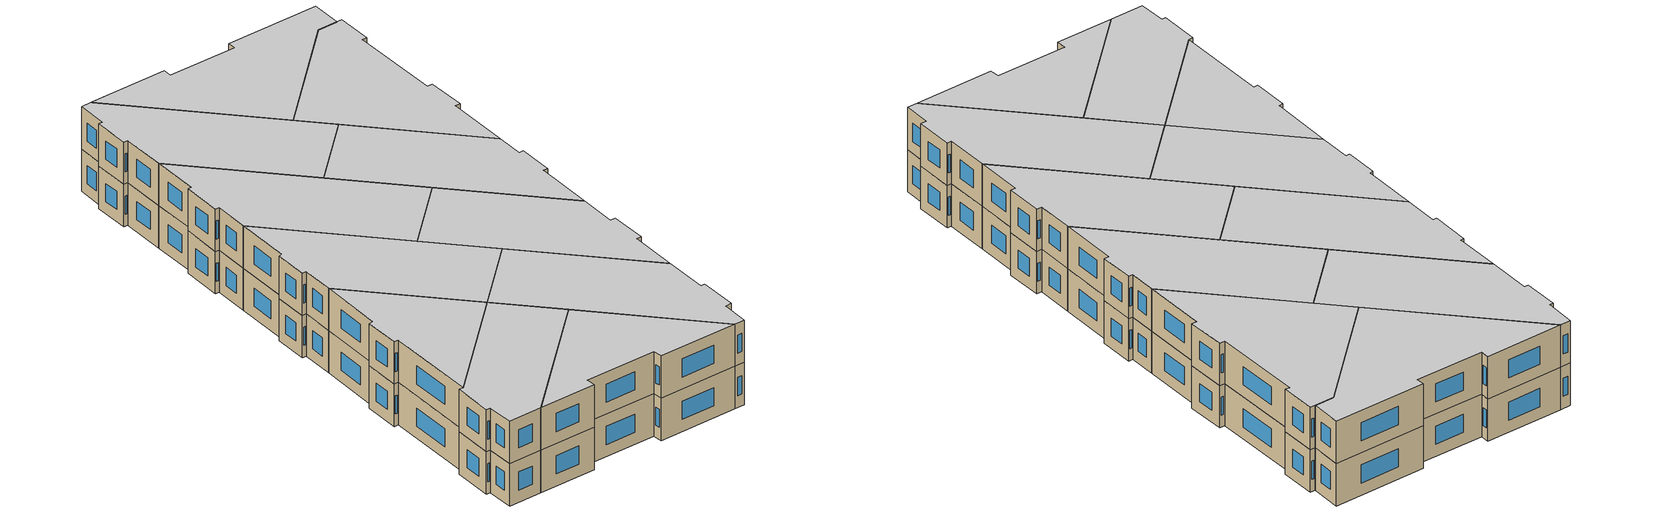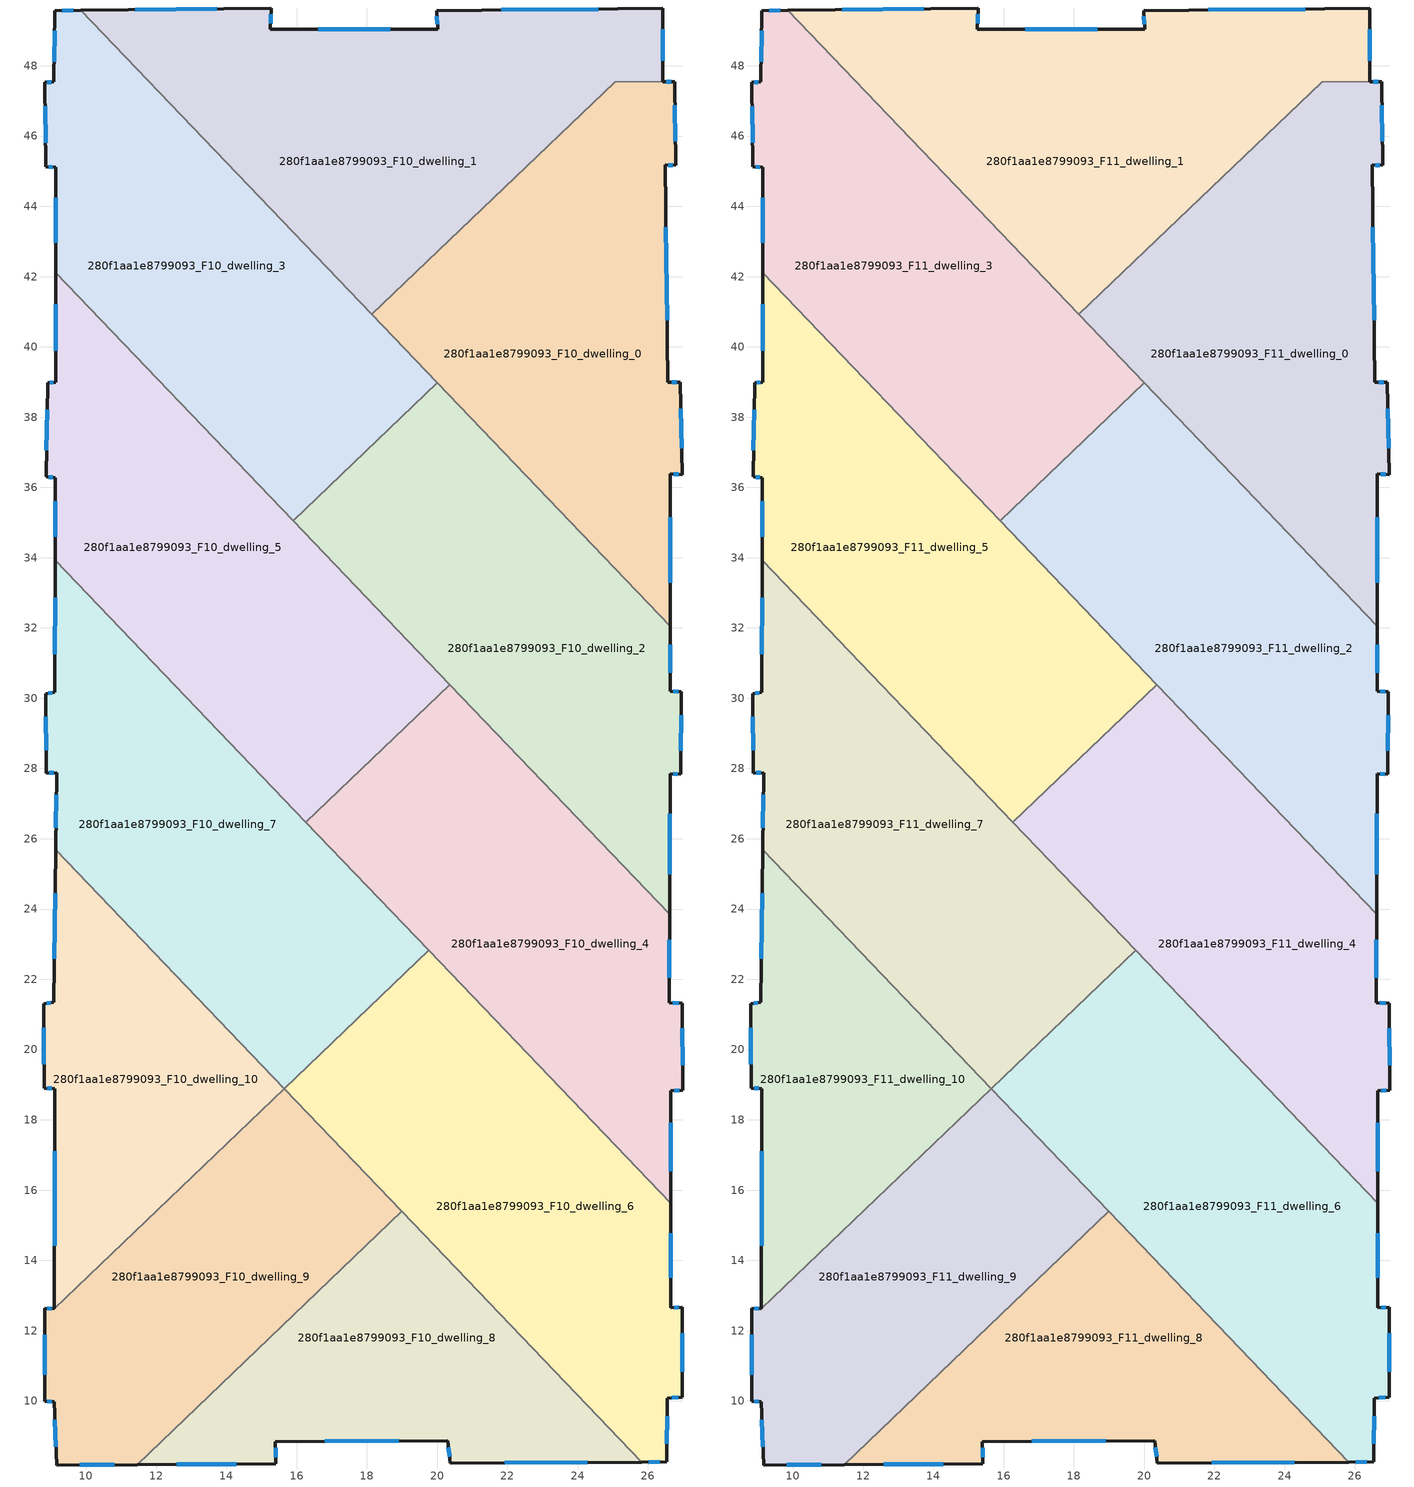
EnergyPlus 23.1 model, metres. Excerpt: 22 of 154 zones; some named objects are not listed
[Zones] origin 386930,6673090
280f1aa1e8799093_F10_dwelling_0
 floor to 280f1aa1e8799093_F9_dwelling_0 (EU_floor_Construction): 26.76,47.55 26.79,45.16 26.49,45.18 26.57,38.99 26.93,39 26.97,36.36 26.63,36.39 26.64,32.05 18.14,40.92 25.05,47.54 z30
 wall outside (EU_wall_Construction): 26.64,32.05 26.63,36.39 26.97,36.36 26.93,39 26.57,38.99 26.49,45.18 26.79,45.16 26.76,47.55 26.42,47.55 z30:33
 wall to 280f1aa1e8799093_F10_dwelling_1 (EU_wall_Construction): 26.42,47.55 25.05,47.54 18.14,40.92 z30:33
 wall to 280f1aa1e8799093_F10_dwelling_2 (EU_wall_Construction): 20.01,38.97 26.64,32.05 z30:33
 wall to 280f1aa1e8799093_F10_dwelling_3 (EU_wall_Construction): 18.14,40.92 20.01,38.97 z30:33
 window (EU_Window_Construction): 26.82,38.99 26.67,38.99 / 26.96,37.11 26.94,38.24 / 26.73,36.38 26.88,36.37 / 26.64,33.29 26.63,35.15 / 26.66,47.55 26.52,47.55 / 26.78,45.85 26.77,46.87 / 26.58,45.17 26.71,45.17 / 26.55,40.76 26.51,43.41 z30.86:32.14
280f1aa1e8799093_F10_dwelling_1
 floor to 280f1aa1e8799093_F9_dwelling_1 (EU_floor_Construction): 26.43,49.63 26.42,47.55 25.05,47.54 18.14,40.92 9.85,49.58 15.28,49.64 15.26,49.04 20.02,49.04 19.99,49.57 z30
 wall outside (EU_wall_Construction): 26.42,47.55 26.43,49.63 19.99,49.57 20.02,49.04 15.26,49.04 15.28,49.64 9.85,49.58 z30:33
 wall to 280f1aa1e8799093_F10_dwelling_3 (EU_wall_Construction): 9.85,49.58 18.14,40.92 z30:33
 window (EU_Window_Construction): 13.73,49.63 11.4,49.6 / 15.26,49.21 15.27,49.47 / 18.66,49.04 16.62,49.04 / 20,49.42 20.01,49.19 / 24.59,49.62 21.83,49.59 / 26.42,48.15 26.43,49.04 z30.86:32.14
280f1aa1e8799093_F10_dwelling_10
 floor to 280f1aa1e8799093_F9_dwelling_10 (EU_floor_Construction): 9.14,25.69 15.65,18.89 9.11,12.63 9.12,18.89 8.81,18.9 8.81,21.3 9.09,21.34 z30
 wall outside (EU_wall_Construction): 9.14,25.69 9.09,21.34 8.81,21.3 8.81,18.9 9.12,18.89 9.11,12.63 z30:33
 wall to 280f1aa1e8799093_F10_dwelling_7 (EU_wall_Construction): 15.65,18.89 9.14,25.69 z30:33
 wall to 280f1aa1e8799093_F10_dwelling_9 (EU_wall_Construction): 9.11,12.63 15.65,18.89 z30:33
 window (EU_Window_Construction): 9.01,21.33 8.89,21.31 / 9.13,24.45 9.1,22.59 / 9.11,17.1 9.11,14.42 / 8.9,18.9 9.03,18.89 / 8.81,20.62 8.81,19.59 z30.86:32.14
280f1aa1e8799093_F10_dwelling_2
 floor to 280f1aa1e8799093_F9_dwelling_2 (EU_floor_Construction): 26.64,32.05 26.64,30.2 26.95,30.19 26.94,27.84 26.63,27.85 26.62,23.85 15.9,35.04 20.01,38.97 z30
 wall outside (EU_wall_Construction): 26.62,23.85 26.63,27.85 26.94,27.84 26.95,30.19 26.64,30.2 26.64,32.05 z30:33
 wall to 280f1aa1e8799093_F10_dwelling_3 (EU_wall_Construction): 20.01,38.97 15.9,35.04 z30:33
 wall to 280f1aa1e8799093_F10_dwelling_4 (EU_wall_Construction): 20.36,30.39 26.62,23.85 z30:33
 wall to 280f1aa1e8799093_F10_dwelling_5 (EU_wall_Construction): 15.9,35.04 20.36,30.39 z30:33
 window (EU_Window_Construction): 26.62,24.99 26.63,26.71 / 26.64,30.72 26.64,31.52 / 26.86,30.19 26.73,30.19 / 26.94,28.51 26.94,29.52 / 26.72,27.85 26.85,27.84 z30.86:32.14
280f1aa1e8799093_F10_dwelling_3
 floor to 280f1aa1e8799093_F9_dwelling_3 (EU_floor_Construction): 9.85,49.58 20.01,38.97 15.9,35.04 9.14,42.11 9.15,45.11 8.87,45.13 8.84,47.53 9.09,47.54 9.12,49.57 z30
 wall outside (EU_wall_Construction): 9.85,49.58 9.12,49.57 9.09,47.54 8.84,47.53 8.87,45.13 9.15,45.11 9.14,42.11 z30:33
 wall to 280f1aa1e8799093_F10_dwelling_5 (EU_wall_Construction): 9.14,42.11 15.9,35.04 z30:33
 window (EU_Window_Construction): 8.84,46.85 8.86,45.82 / 9.02,47.54 8.91,47.53 / 9.12,48.99 9.1,48.12 / 9.65,49.58 9.33,49.57 / 9.14,44.25 9.14,42.96 / 8.95,45.12 9.07,45.12 z30.86:32.14
280f1aa1e8799093_F10_dwelling_4
 floor to 280f1aa1e8799093_F9_dwelling_4 (EU_floor_Construction): 26.62,23.85 26.61,21.33 26.98,21.32 26.99,18.84 26.65,18.83 26.65,15.62 16.27,26.47 20.36,30.38 z30
 wall outside (EU_wall_Construction): 26.65,15.62 26.65,18.83 26.99,18.84 26.98,21.32 26.61,21.33 26.62,23.85 z30:33
 wall to 280f1aa1e8799093_F10_dwelling_5 (EU_wall_Construction): 20.36,30.38 16.27,26.47 z30:33
 wall to 280f1aa1e8799093_F10_dwelling_6 (EU_wall_Construction): 19.76,22.82 26.65,15.62 z30:33
 wall to 280f1aa1e8799093_F10_dwelling_7 (EU_wall_Construction): 16.27,26.47 19.76,22.82 z30:33
 window (EU_Window_Construction): 26.65,16.54 26.65,17.92 / 26.61,22.05 26.61,23.13 / 26.87,21.32 26.71,21.33 / 26.99,19.55 26.98,20.61 / 26.74,18.83 26.89,18.84 z30.86:32.14
280f1aa1e8799093_F10_dwelling_5
 floor to 280f1aa1e8799093_F9_dwelling_5 (EU_floor_Construction): 9.14,42.11 20.36,30.38 16.27,26.47 9.13,33.92 9.14,36.28 8.87,36.3 8.91,38.98 9.14,39 z30
 wall outside (EU_wall_Construction): 9.14,42.11 9.14,39 8.91,38.98 8.87,36.3 9.14,36.28 9.13,33.92 z30:33
 wall to 280f1aa1e8799093_F10_dwelling_7 (EU_wall_Construction): 9.13,33.92 16.27,26.47 z30:33
 window (EU_Window_Construction): 8.9,38.21 8.88,37.06 / 9.08,38.99 8.98,38.98 / 9.14,41.22 9.14,39.89 / 9.14,35.6 9.13,34.6 / 8.95,36.29 9.06,36.28 z30.86:32.14
280f1aa1e8799093_F10_dwelling_6
 floor to 280f1aa1e8799093_F9_dwelling_6 (EU_floor_Construction): 26.65,15.62 26.65,12.66 26.97,12.66 26.98,10.11 26.55,10.08 26.54,8.26 25.83,8.26 15.65,18.89 19.76,22.82 z30
 wall outside (EU_wall_Construction): 25.83,8.26 26.54,8.26 26.55,10.08 26.98,10.11 26.97,12.66 26.65,12.66 26.65,15.62 z30:33
 wall to 280f1aa1e8799093_F10_dwelling_7 (EU_wall_Construction): 19.76,22.82 15.65,18.89 z30:33
 wall to 280f1aa1e8799093_F10_dwelling_8 (EU_wall_Construction): 19,15.39 25.83,8.26 z30:33
 wall to 280f1aa1e8799093_F10_dwelling_9 (EU_wall_Construction): 15.65,18.89 19,15.39 z30:33
 window (EU_Window_Construction): 26.54,8.78 26.55,9.56 / 26.03,8.26 26.33,8.26 / 26.65,13.5 26.65,14.77 / 26.88,12.66 26.74,12.66 / 26.98,10.84 26.97,11.93 / 26.68,10.09 26.86,10.1 z30.86:32.14
280f1aa1e8799093_F10_dwelling_7
 floor to 280f1aa1e8799093_F9_dwelling_7 (EU_floor_Construction): 9.13,33.92 19.76,22.82 15.65,18.89 9.14,25.69 9.17,27.88 8.88,27.87 8.87,30.12 9.12,30.18 z30
 wall outside (EU_wall_Construction): 9.13,33.92 9.12,30.18 8.87,30.12 8.88,27.87 9.17,27.88 9.14,25.69 z30:33
 window (EU_Window_Construction): 8.87,29.48 8.87,28.51 / 9.05,30.16 8.94,30.14 / 9.13,32.85 9.12,31.25 / 9.16,27.25 9.15,26.31 / 8.96,27.87 9.08,27.87 z30.86:32.14
280f1aa1e8799093_F10_dwelling_8
 floor to 280f1aa1e8799093_F9_dwelling_8 (EU_floor_Construction): 19,15.39 25.83,8.26 20.37,8.23 20.3,8.87 15.4,8.84 15.41,8.21 11.47,8.19 z30
 wall outside (EU_wall_Construction): 11.47,8.19 15.41,8.21 15.4,8.84 20.3,8.87 20.37,8.23 25.83,8.26 z30:33
 wall to 280f1aa1e8799093_F10_dwelling_9 (EU_wall_Construction): 19,15.39 11.47,8.19 z30:33
 window (EU_Window_Construction): 12.6,8.19 14.28,8.2 / 21.93,8.24 24.27,8.25 / 20.32,8.68 20.35,8.41 / 16.8,8.85 18.9,8.86 / 15.4,8.39 15.4,8.66 z30.86:32.14
280f1aa1e8799093_F10_dwelling_9
 floor to 280f1aa1e8799093_F9_dwelling_9 (EU_floor_Construction): 15.65,18.89 19,15.39 11.47,8.19 9.17,8.18 9.11,9.97 8.83,9.99 8.83,12.63 9.11,12.63 z30
 wall outside (EU_wall_Construction): 9.11,12.63 8.83,12.63 8.83,9.99 9.11,9.97 9.17,8.18 11.47,8.19 z30:33
 window (EU_Window_Construction): 9.03,12.63 8.91,12.63 / 9.83,8.18 10.81,8.18 / 9.12,9.46 9.15,8.69 / 8.91,9.99 9.03,9.98 / 8.83,11.88 8.83,10.75 z30.86:32.14
280f1aa1e8799093_F11_dwelling_0
 floor to 280f1aa1e8799093_F10_dwelling_0 (EU_floor_Construction): 26.76,47.55 26.79,45.16 26.49,45.18 26.57,38.99 26.93,39 26.97,36.36 26.63,36.39 26.64,32.05 18.14,40.92 25.05,47.54 z33
 wall outside (EU_wall_Construction): 26.64,32.05 26.63,36.39 26.97,36.36 26.93,39 26.57,38.99 26.49,45.18 26.79,45.16 26.76,47.55 26.42,47.55 z33:36
 wall to 280f1aa1e8799093_F11_dwelling_1 (EU_wall_Construction): 26.42,47.55 25.05,47.54 18.14,40.92 z33:36
 wall to 280f1aa1e8799093_F11_dwelling_2 (EU_wall_Construction): 20.01,38.97 26.64,32.05 z33:36
 wall to 280f1aa1e8799093_F11_dwelling_3 (EU_wall_Construction): 18.14,40.92 20.01,38.97 z33:36
 window (EU_Window_Construction): 26.82,38.99 26.67,38.99 / 26.96,37.11 26.94,38.24 / 26.73,36.38 26.88,36.37 / 26.64,33.29 26.63,35.15 / 26.66,47.55 26.52,47.55 / 26.78,45.85 26.77,46.87 / 26.58,45.17 26.71,45.17 / 26.55,40.76 26.51,43.41 z33.86:35.14
 ceiling to 280f1aa1e8799093_F12_dwelling_0 (EU_floor_Construction): 26.64,32.05 26.63,36.39 26.97,36.36 26.93,39 26.57,38.99 26.49,45.18 26.79,45.16 26.76,47.55 25.05,47.54 18.14,40.92 z36
280f1aa1e8799093_F11_dwelling_1
 floor to 280f1aa1e8799093_F10_dwelling_1 (EU_floor_Construction): 26.43,49.63 26.42,47.55 25.05,47.54 18.14,40.92 9.85,49.58 15.28,49.64 15.26,49.04 20.02,49.04 19.99,49.57 z33
 wall outside (EU_wall_Construction): 26.42,47.55 26.43,49.63 19.99,49.57 20.02,49.04 15.26,49.04 15.28,49.64 9.85,49.58 z33:36
 wall to 280f1aa1e8799093_F11_dwelling_3 (EU_wall_Construction): 9.85,49.58 18.14,40.92 z33:36
 window (EU_Window_Construction): 13.73,49.63 11.4,49.6 / 15.26,49.21 15.27,49.47 / 18.66,49.04 16.62,49.04 / 20,49.42 20.01,49.19 / 24.59,49.62 21.83,49.59 / 26.42,48.15 26.43,49.04 z33.86:35.14
 ceiling to 280f1aa1e8799093_F12_dwelling_1 (EU_floor_Construction): 26.42,47.55 26.43,49.63 19.99,49.57 20.02,49.04 15.26,49.04 15.28,49.64 9.85,49.58 18.14,40.92 25.05,47.54 z36
280f1aa1e8799093_F11_dwelling_10
 floor to 280f1aa1e8799093_F10_dwelling_10 (EU_floor_Construction): 9.14,25.69 15.65,18.89 9.11,12.63 9.12,18.89 8.81,18.9 8.81,21.3 9.09,21.34 z33
 wall outside (EU_wall_Construction): 9.14,25.69 9.09,21.34 8.81,21.3 8.81,18.9 9.12,18.89 9.11,12.63 z33:36
 wall to 280f1aa1e8799093_F11_dwelling_7 (EU_wall_Construction): 15.65,18.89 9.14,25.69 z33:36
 wall to 280f1aa1e8799093_F11_dwelling_9 (EU_wall_Construction): 9.11,12.63 15.65,18.89 z33:36
 window (EU_Window_Construction): 9.01,21.33 8.89,21.31 / 9.13,24.45 9.1,22.59 / 9.11,17.1 9.11,14.42 / 8.9,18.9 9.03,18.89 / 8.81,20.62 8.81,19.59 z33.86:35.14
 ceiling to 280f1aa1e8799093_F12_dwelling_10 (EU_floor_Construction): 15.65,18.89 9.14,25.69 9.09,21.34 8.81,21.3 8.81,18.9 9.12,18.89 9.11,12.63 z36
280f1aa1e8799093_F11_dwelling_2
 floor to 280f1aa1e8799093_F10_dwelling_2 (EU_floor_Construction): 26.64,32.05 26.64,30.2 26.95,30.19 26.94,27.84 26.63,27.85 26.62,23.85 15.9,35.04 20.01,38.97 z33
 wall outside (EU_wall_Construction): 26.62,23.85 26.63,27.85 26.94,27.84 26.95,30.19 26.64,30.2 26.64,32.05 z33:36
 wall to 280f1aa1e8799093_F11_dwelling_3 (EU_wall_Construction): 20.01,38.97 15.9,35.04 z33:36
 wall to 280f1aa1e8799093_F11_dwelling_4 (EU_wall_Construction): 20.36,30.39 26.62,23.85 z33:36
 wall to 280f1aa1e8799093_F11_dwelling_5 (EU_wall_Construction): 15.9,35.04 20.36,30.39 z33:36
 window (EU_Window_Construction): 26.62,24.99 26.63,26.71 / 26.64,30.72 26.64,31.52 / 26.86,30.19 26.73,30.19 / 26.94,28.51 26.94,29.52 / 26.72,27.85 26.85,27.84 z33.86:35.14
 ceiling to 280f1aa1e8799093_F12_dwelling_2 (EU_floor_Construction): 26.62,23.85 26.63,27.85 26.94,27.84 26.95,30.19 26.64,30.2 26.64,32.05 20.01,38.97 15.9,35.04 z36
280f1aa1e8799093_F11_dwelling_3
 floor to 280f1aa1e8799093_F10_dwelling_3 (EU_floor_Construction): 9.85,49.58 20.01,38.97 15.9,35.04 9.14,42.11 9.15,45.11 8.87,45.13 8.84,47.53 9.09,47.54 9.12,49.57 z33
 wall outside (EU_wall_Construction): 9.85,49.58 9.12,49.57 9.09,47.54 8.84,47.53 8.87,45.13 9.15,45.11 9.14,42.11 z33:36
 wall to 280f1aa1e8799093_F11_dwelling_5 (EU_wall_Construction): 9.14,42.11 15.9,35.04 z33:36
 window (EU_Window_Construction): 8.84,46.85 8.86,45.82 / 9.02,47.54 8.91,47.53 / 9.12,48.99 9.1,48.12 / 9.65,49.58 9.33,49.57 / 9.14,44.25 9.14,42.96 / 8.95,45.12 9.07,45.12 z33.86:35.14
 ceiling to 280f1aa1e8799093_F12_dwelling_3 (EU_floor_Construction): 20.01,38.97 9.85,49.58 9.12,49.57 9.09,47.54 8.84,47.53 8.87,45.13 9.15,45.11 9.14,42.11 15.9,35.04 z36
280f1aa1e8799093_F11_dwelling_4
 floor to 280f1aa1e8799093_F10_dwelling_4 (EU_floor_Construction): 26.62,23.85 26.61,21.33 26.98,21.32 26.99,18.84 26.65,18.83 26.65,15.62 16.27,26.47 20.36,30.38 z33
 wall outside (EU_wall_Construction): 26.65,15.62 26.65,18.83 26.99,18.84 26.98,21.32 26.61,21.33 26.62,23.85 z33:36
 wall to 280f1aa1e8799093_F11_dwelling_5 (EU_wall_Construction): 20.36,30.38 16.27,26.47 z33:36
 wall to 280f1aa1e8799093_F11_dwelling_6 (EU_wall_Construction): 19.76,22.82 26.65,15.62 z33:36
 wall to 280f1aa1e8799093_F11_dwelling_7 (EU_wall_Construction): 16.27,26.47 19.76,22.82 z33:36
 window (EU_Window_Construction): 26.65,16.54 26.65,17.92 / 26.61,22.05 26.61,23.13 / 26.87,21.32 26.71,21.33 / 26.99,19.55 26.98,20.61 / 26.74,18.83 26.89,18.84 z33.86:35.14
 ceiling to 280f1aa1e8799093_F12_dwelling_4 (EU_floor_Construction): 26.65,15.62 26.65,18.83 26.99,18.84 26.98,21.32 26.61,21.33 26.62,23.85 20.36,30.38 16.27,26.47 z36
280f1aa1e8799093_F11_dwelling_5
 floor to 280f1aa1e8799093_F10_dwelling_5 (EU_floor_Construction): 9.14,42.11 20.36,30.38 16.27,26.47 9.13,33.92 9.14,36.28 8.87,36.3 8.91,38.98 9.14,39 z33
 wall outside (EU_wall_Construction): 9.14,42.11 9.14,39 8.91,38.98 8.87,36.3 9.14,36.28 9.13,33.92 z33:36
 wall to 280f1aa1e8799093_F11_dwelling_7 (EU_wall_Construction): 9.13,33.92 16.27,26.47 z33:36
 window (EU_Window_Construction): 8.9,38.21 8.88,37.06 / 9.08,38.99 8.98,38.98 / 9.14,41.22 9.14,39.89 / 9.14,35.6 9.13,34.6 / 8.95,36.29 9.06,36.28 z33.86:35.14
 ceiling to 280f1aa1e8799093_F12_dwelling_5 (EU_floor_Construction): 20.36,30.38 9.14,42.11 9.14,39 8.91,38.98 8.87,36.3 9.14,36.28 9.13,33.92 16.27,26.47 z36
280f1aa1e8799093_F11_dwelling_6
 floor to 280f1aa1e8799093_F10_dwelling_6 (EU_floor_Construction): 26.65,15.62 26.65,12.66 26.97,12.66 26.98,10.11 26.55,10.08 26.54,8.26 25.83,8.26 15.65,18.89 19.76,22.82 z33
 wall outside (EU_wall_Construction): 25.83,8.26 26.54,8.26 26.55,10.08 26.98,10.11 26.97,12.66 26.65,12.66 26.65,15.62 z33:36
 wall to 280f1aa1e8799093_F11_dwelling_7 (EU_wall_Construction): 19.76,22.82 15.65,18.89 z33:36
 wall to 280f1aa1e8799093_F11_dwelling_8 (EU_wall_Construction): 19,15.39 25.83,8.26 z33:36
 wall to 280f1aa1e8799093_F11_dwelling_9 (EU_wall_Construction): 15.65,18.89 19,15.39 z33:36
 window (EU_Window_Construction): 26.54,8.78 26.55,9.56 / 26.03,8.26 26.33,8.26 / 26.65,13.5 26.65,14.77 / 26.88,12.66 26.74,12.66 / 26.98,10.84 26.97,11.93 / 26.68,10.09 26.86,10.1 z33.86:35.14
 ceiling to 280f1aa1e8799093_F12_dwelling_6 (EU_floor_Construction): 26.54,8.26 26.55,10.08 26.98,10.11 26.97,12.66 26.65,12.66 26.65,15.62 19.76,22.82 15.65,18.89 25.83,8.26 z36
280f1aa1e8799093_F11_dwelling_7
 floor to 280f1aa1e8799093_F10_dwelling_7 (EU_floor_Construction): 9.13,33.92 19.76,22.82 15.65,18.89 9.14,25.69 9.17,27.88 8.88,27.87 8.87,30.12 9.12,30.18 z33
 wall outside (EU_wall_Construction): 9.13,33.92 9.12,30.18 8.87,30.12 8.88,27.87 9.17,27.88 9.14,25.69 z33:36
 window (EU_Window_Construction): 8.87,29.48 8.87,28.51 / 9.05,30.16 8.94,30.14 / 9.13,32.85 9.12,31.25 / 9.16,27.25 9.15,26.31 / 8.96,27.87 9.08,27.87 z33.86:35.14
 ceiling to 280f1aa1e8799093_F12_dwelling_7 (EU_floor_Construction): 19.76,22.82 9.13,33.92 9.12,30.18 8.87,30.12 8.88,27.87 9.17,27.88 9.14,25.69 15.65,18.89 z36
280f1aa1e8799093_F11_dwelling_8
 floor to 280f1aa1e8799093_F10_dwelling_8 (EU_floor_Construction): 19,15.39 25.83,8.26 20.37,8.23 20.3,8.87 15.4,8.84 15.41,8.21 11.47,8.19 z33
 wall outside (EU_wall_Construction): 11.47,8.19 15.41,8.21 15.4,8.84 20.3,8.87 20.37,8.23 25.83,8.26 z33:36
 wall to 280f1aa1e8799093_F11_dwelling_9 (EU_wall_Construction): 19,15.39 11.47,8.19 z33:36
 window (EU_Window_Construction): 12.6,8.19 14.28,8.2 / 21.93,8.24 24.27,8.25 / 20.32,8.68 20.35,8.41 / 16.8,8.85 18.9,8.86 / 15.4,8.39 15.4,8.66 z33.86:35.14
 ceiling to 280f1aa1e8799093_F12_dwelling_8 (EU_floor_Construction): 25.83,8.26 19,15.39 11.47,8.19 15.41,8.21 15.4,8.84 20.3,8.87 20.37,8.23 z36
280f1aa1e8799093_F11_dwelling_9
 floor to 280f1aa1e8799093_F10_dwelling_9 (EU_floor_Construction): 15.65,18.89 19,15.39 11.47,8.19 9.17,8.18 9.11,9.97 8.83,9.99 8.83,12.63 9.11,12.63 z33
 wall outside (EU_wall_Construction): 9.11,12.63 8.83,12.63 8.83,9.99 9.11,9.97 9.17,8.18 11.47,8.19 z33:36
 window (EU_Window_Construction): 9.03,12.63 8.91,12.63 / 9.83,8.18 10.81,8.18 / 9.12,9.46 9.15,8.69 / 8.91,9.99 9.03,9.98 / 8.83,11.88 8.83,10.75 z33.86:35.14
 ceiling to 280f1aa1e8799093_F12_dwelling_9 (EU_floor_Construction): 19,15.39 15.65,18.89 9.11,12.63 8.83,12.63 8.83,9.99 9.11,9.97 9.17,8.18 11.47,8.19 z36
[Building]
EU S2 Campaign: North Axis=0; Terrain=City; Solar Distribution=FullExterior
[Site:Location]
Helsinki-Vantaa.AP: Latitude=60.317; Longitude=24.963; Time Zone=2; Elevation=54.6
[SizingPeriod:WeatherFileDays]
AnnualSizingPeriod: Begin Month=1; Begin Day of Month=1; End Month=12; End Day of Month=31; Day of Week for Start Day=Monday; Use Weather File Daylight Saving Period=No; Use Weather File Rain and Snow Indicators=No
[MATERIAL]
EU_InternalMass_Material: Roughness=MediumRough; Thickness=0.1; Conductivity=1; Density=1800; Specific Heat=900; Thermal Absorptance=0.9; Solar Absorptance=0.7; Visible Absorptance=0.7
[MATERIAL:NOMASS] Roughness=MediumRough; Thermal Absorptance=0.9; Solar Absorptance=0.7; Visible Absorptance=0.7
Name | Thermal Resistance
EU_wall_NoMass | 1.10183
EU_floor_NoMass | 1.70606
[WINDOWMATERIAL:SIMPLEGLAZINGSYSTEM]
EU_Window_SimpleGlazing: UFactor=3.11035; Solar Heat Gain Coefficient=0.8; Visible Transmittance=0.8
[CONSTRUCTION]
EU_wall_Construction: EU_wall_NoMass
EU_floor_Construction: EU_floor_NoMass
EU_Window_Construction: EU_Window_SimpleGlazing
EU_InternalMass_Construction: EU_InternalMass_Material
[ZONE] Type=1; Multiplier=1; Ceiling Height=autocalculate; Floor Area=autocalculate; Part of Total Floor Area=Yes
Name | Volume
280f1aa1e8799093_F10_dwelling_0; 280f1aa1e8799093_F11_dwelling_0 | 214.6875
280f1aa1e8799093_F10_dwelling_1; 280f1aa1e8799093_F11_dwelling_1 | 220.052
280f1aa1e8799093_F10_dwelling_10; 280f1aa1e8799093_F11_dwelling_10 | 130.581
280f1aa1e8799093_F10_dwelling_2; 280f1aa1e8799093_F11_dwelling_2 | 216.042
280f1aa1e8799093_F10_dwelling_3; 280f1aa1e8799093_F11_dwelling_3 | 218.72
280f1aa1e8799093_F10_dwelling_4; 280f1aa1e8799093_F11_dwelling_4 | 207.075
280f1aa1e8799093_F10_dwelling_5; 280f1aa1e8799093_F11_dwelling_5 | 227.642
280f1aa1e8799093_F10_dwelling_6; 280f1aa1e8799093_F11_dwelling_6 | 221.536
280f1aa1e8799093_F10_dwelling_7; 280f1aa1e8799093_F11_dwelling_7 | 213.204
280f1aa1e8799093_F10_dwelling_8; 280f1aa1e8799093_F11_dwelling_8 | 144.91
280f1aa1e8799093_F10_dwelling_9; 280f1aa1e8799093_F11_dwelling_9 | 159.262
[INTERNALMASS] Construction=EU_InternalMass_Construction
Name | Zone or ZoneList | Surface Area
280f1aa1e8799093_F10_dwelling_0_EU_InternalMass | 280f1aa1e8799093_F10_dwelling_0 | 71.5622
280f1aa1e8799093_F10_dwelling_1_EU_InternalMass | 280f1aa1e8799093_F10_dwelling_1 | 73.3507
280f1aa1e8799093_F10_dwelling_2_EU_InternalMass | 280f1aa1e8799093_F10_dwelling_2 | 72.0144
280f1aa1e8799093_F10_dwelling_3_EU_InternalMass | 280f1aa1e8799093_F10_dwelling_3 | 72.9069
280f1aa1e8799093_F10_dwelling_4_EU_InternalMass | 280f1aa1e8799093_F10_dwelling_4 | 69.0252
280f1aa1e8799093_F10_dwelling_5_EU_InternalMass | 280f1aa1e8799093_F10_dwelling_5 | 75.8806
280f1aa1e8799093_F10_dwelling_6_EU_InternalMass | 280f1aa1e8799093_F10_dwelling_6 | 73.8447
280f1aa1e8799093_F10_dwelling_7_EU_InternalMass | 280f1aa1e8799093_F10_dwelling_7 | 71.0675
280f1aa1e8799093_F10_dwelling_8_EU_InternalMass | 280f1aa1e8799093_F10_dwelling_8 | 48.3039
280f1aa1e8799093_F10_dwelling_9_EU_InternalMass | 280f1aa1e8799093_F10_dwelling_9 | 53.0879
280f1aa1e8799093_F10_dwelling_10_EU_InternalMass | 280f1aa1e8799093_F10_dwelling_10 | 43.5272
280f1aa1e8799093_F11_dwelling_0_EU_InternalMass | 280f1aa1e8799093_F11_dwelling_0 | 71.5622
280f1aa1e8799093_F11_dwelling_1_EU_InternalMass | 280f1aa1e8799093_F11_dwelling_1 | 73.3507
280f1aa1e8799093_F11_dwelling_2_EU_InternalMass | 280f1aa1e8799093_F11_dwelling_2 | 72.0144
280f1aa1e8799093_F11_dwelling_3_EU_InternalMass | 280f1aa1e8799093_F11_dwelling_3 | 72.9069
280f1aa1e8799093_F11_dwelling_4_EU_InternalMass | 280f1aa1e8799093_F11_dwelling_4 | 69.0252
280f1aa1e8799093_F11_dwelling_5_EU_InternalMass | 280f1aa1e8799093_F11_dwelling_5 | 75.8806
280f1aa1e8799093_F11_dwelling_6_EU_InternalMass | 280f1aa1e8799093_F11_dwelling_6 | 73.8447
280f1aa1e8799093_F11_dwelling_7_EU_InternalMass | 280f1aa1e8799093_F11_dwelling_7 | 71.0675
280f1aa1e8799093_F11_dwelling_8_EU_InternalMass | 280f1aa1e8799093_F11_dwelling_8 | 48.3039
280f1aa1e8799093_F11_dwelling_9_EU_InternalMass | 280f1aa1e8799093_F11_dwelling_9 | 53.0879
280f1aa1e8799093_F11_dwelling_10_EU_InternalMass | 280f1aa1e8799093_F11_dwelling_10 | 43.5272
[OTHEREQUIPMENT] Fuel Type=Electricity; Design Level Calculation Method=Watts/Area; Power per Zone Floor Area=1; Fraction Latent=0; Fraction Radiant=0; Fraction Lost=0; Carbon Dioxide Generation Rate=0; EndUse Subcategory=EU_Step8_InternalGains
Name | Zone or ZoneList or Space or SpaceList | Schedule
EU_Step8_InternalGain_280f1aa1e8799093_F10_dwelling_0_f000 | 280f1aa1e8799093_F10_dwelling_0 | EU_Step8_GainSchedule_280f1aa1e8799093_F10_dwelling_0_f000
EU_Step8_InternalGain_280f1aa1e8799093_F10_dwelling_1_f000 | 280f1aa1e8799093_F10_dwelling_1 | EU_Step8_GainSchedule_280f1aa1e8799093_F10_dwelling_1_f000
EU_Step8_InternalGain_280f1aa1e8799093_F10_dwelling_2_f000 | 280f1aa1e8799093_F10_dwelling_2 | EU_Step8_GainSchedule_280f1aa1e8799093_F10_dwelling_2_f000
EU_Step8_InternalGain_280f1aa1e8799093_F10_dwelling_3_f000 | 280f1aa1e8799093_F10_dwelling_3 | EU_Step8_GainSchedule_280f1aa1e8799093_F10_dwelling_3_f000
EU_Step8_InternalGain_280f1aa1e8799093_F10_dwelling_4_f000 | 280f1aa1e8799093_F10_dwelling_4 | EU_Step8_GainSchedule_280f1aa1e8799093_F10_dwelling_4_f000
EU_Step8_InternalGain_280f1aa1e8799093_F10_dwelling_5_f000 | 280f1aa1e8799093_F10_dwelling_5 | EU_Step8_GainSchedule_280f1aa1e8799093_F10_dwelling_5_f000
EU_Step8_InternalGain_280f1aa1e8799093_F10_dwelling_6_f000 | 280f1aa1e8799093_F10_dwelling_6 | EU_Step8_GainSchedule_280f1aa1e8799093_F10_dwelling_6_f000
EU_Step8_InternalGain_280f1aa1e8799093_F10_dwelling_7_f000 | 280f1aa1e8799093_F10_dwelling_7 | EU_Step8_GainSchedule_280f1aa1e8799093_F10_dwelling_7_f000
EU_Step8_InternalGain_280f1aa1e8799093_F10_dwelling_8_f000 | 280f1aa1e8799093_F10_dwelling_8 | EU_Step8_GainSchedule_280f1aa1e8799093_F10_dwelling_8_f000
EU_Step8_InternalGain_280f1aa1e8799093_F10_dwelling_9_f000 | 280f1aa1e8799093_F10_dwelling_9 | EU_Step8_GainSchedule_280f1aa1e8799093_F10_dwelling_9_f000
EU_Step8_InternalGain_280f1aa1e8799093_F10_dwelling_10_f000 | 280f1aa1e8799093_F10_dwelling_10 | EU_Step8_GainSchedule_280f1aa1e8799093_F10_dwelling_10_f000
EU_Step8_InternalGain_280f1aa1e8799093_F11_dwelling_0_f000 | 280f1aa1e8799093_F11_dwelling_0 | EU_Step8_GainSchedule_280f1aa1e8799093_F11_dwelling_0_f000
EU_Step8_InternalGain_280f1aa1e8799093_F11_dwelling_1_f000 | 280f1aa1e8799093_F11_dwelling_1 | EU_Step8_GainSchedule_280f1aa1e8799093_F11_dwelling_1_f000
EU_Step8_InternalGain_280f1aa1e8799093_F11_dwelling_2_f000 | 280f1aa1e8799093_F11_dwelling_2 | EU_Step8_GainSchedule_280f1aa1e8799093_F11_dwelling_2_f000
EU_Step8_InternalGain_280f1aa1e8799093_F11_dwelling_3_f000 | 280f1aa1e8799093_F11_dwelling_3 | EU_Step8_GainSchedule_280f1aa1e8799093_F11_dwelling_3_f000
EU_Step8_InternalGain_280f1aa1e8799093_F11_dwelling_4_f000 | 280f1aa1e8799093_F11_dwelling_4 | EU_Step8_GainSchedule_280f1aa1e8799093_F11_dwelling_4_f000
EU_Step8_InternalGain_280f1aa1e8799093_F11_dwelling_5_f000 | 280f1aa1e8799093_F11_dwelling_5 | EU_Step8_GainSchedule_280f1aa1e8799093_F11_dwelling_5_f000
EU_Step8_InternalGain_280f1aa1e8799093_F11_dwelling_6_f000 | 280f1aa1e8799093_F11_dwelling_6 | EU_Step8_GainSchedule_280f1aa1e8799093_F11_dwelling_6_f000
EU_Step8_InternalGain_280f1aa1e8799093_F11_dwelling_7_f000 | 280f1aa1e8799093_F11_dwelling_7 | EU_Step8_GainSchedule_280f1aa1e8799093_F11_dwelling_7_f000
EU_Step8_InternalGain_280f1aa1e8799093_F11_dwelling_8_f000 | 280f1aa1e8799093_F11_dwelling_8 | EU_Step8_GainSchedule_280f1aa1e8799093_F11_dwelling_8_f000
EU_Step8_InternalGain_280f1aa1e8799093_F11_dwelling_9_f000 | 280f1aa1e8799093_F11_dwelling_9 | EU_Step8_GainSchedule_280f1aa1e8799093_F11_dwelling_9_f000
EU_Step8_InternalGain_280f1aa1e8799093_F11_dwelling_10_f000 | 280f1aa1e8799093_F11_dwelling_10 | EU_Step8_GainSchedule_280f1aa1e8799093_F11_dwelling_10_f000
[ZONEVENTILATION:DESIGNFLOWRATE] Schedule=EU_AlwaysOn; Design Flow Rate Calculation Method=AirChanges/Hour; Air Changes per Hour=0.756316; Ventilation Type=Natural; Fan Pressure Rise=0; Fan Total Efficiency=1; Constant Term Coefficient=1; Temperature Term Coefficient=0; Velocity Term Coefficient=0; Velocity Squared Term Coefficient=0; Minimum Indoor Temperature=-100; Maximum Indoor Temperature=100; Delta Temperature=-100; Minimum Outdoor Temperature=-100; Maximum Outdoor Temperature=100; Maximum Wind Speed=40
Name | Zone or ZoneList or Space or SpaceList
EU_ConstantAir_280f1aa1e8799093_F10_dwelling_0 | 280f1aa1e8799093_F10_dwelling_0
EU_ConstantAir_280f1aa1e8799093_F10_dwelling_1 | 280f1aa1e8799093_F10_dwelling_1
EU_ConstantAir_280f1aa1e8799093_F10_dwelling_2 | 280f1aa1e8799093_F10_dwelling_2
EU_ConstantAir_280f1aa1e8799093_F10_dwelling_3 | 280f1aa1e8799093_F10_dwelling_3
EU_ConstantAir_280f1aa1e8799093_F10_dwelling_4 | 280f1aa1e8799093_F10_dwelling_4
EU_ConstantAir_280f1aa1e8799093_F10_dwelling_5 | 280f1aa1e8799093_F10_dwelling_5
EU_ConstantAir_280f1aa1e8799093_F10_dwelling_6 | 280f1aa1e8799093_F10_dwelling_6
EU_ConstantAir_280f1aa1e8799093_F10_dwelling_7 | 280f1aa1e8799093_F10_dwelling_7
EU_ConstantAir_280f1aa1e8799093_F10_dwelling_8 | 280f1aa1e8799093_F10_dwelling_8
EU_ConstantAir_280f1aa1e8799093_F10_dwelling_9 | 280f1aa1e8799093_F10_dwelling_9
EU_ConstantAir_280f1aa1e8799093_F10_dwelling_10 | 280f1aa1e8799093_F10_dwelling_10
EU_ConstantAir_280f1aa1e8799093_F11_dwelling_0 | 280f1aa1e8799093_F11_dwelling_0
EU_ConstantAir_280f1aa1e8799093_F11_dwelling_1 | 280f1aa1e8799093_F11_dwelling_1
EU_ConstantAir_280f1aa1e8799093_F11_dwelling_2 | 280f1aa1e8799093_F11_dwelling_2
EU_ConstantAir_280f1aa1e8799093_F11_dwelling_3 | 280f1aa1e8799093_F11_dwelling_3
EU_ConstantAir_280f1aa1e8799093_F11_dwelling_4 | 280f1aa1e8799093_F11_dwelling_4
EU_ConstantAir_280f1aa1e8799093_F11_dwelling_5 | 280f1aa1e8799093_F11_dwelling_5
EU_ConstantAir_280f1aa1e8799093_F11_dwelling_6 | 280f1aa1e8799093_F11_dwelling_6
EU_ConstantAir_280f1aa1e8799093_F11_dwelling_7 | 280f1aa1e8799093_F11_dwelling_7
EU_ConstantAir_280f1aa1e8799093_F11_dwelling_8 | 280f1aa1e8799093_F11_dwelling_8
EU_ConstantAir_280f1aa1e8799093_F11_dwelling_9 | 280f1aa1e8799093_F11_dwelling_9
EU_ConstantAir_280f1aa1e8799093_F11_dwelling_10 | 280f1aa1e8799093_F11_dwelling_10
[HVACTEMPLATE:ZONE:IDEALLOADSAIRSYSTEM] System Availability Schedule=EU_AlwaysOn; Maximum Heating Supply Air Temperature=50; Minimum Cooling Supply Air Temperature=13; Maximum Heating Supply Air Humidity Ratio=0.0156; Minimum Cooling Supply Air Humidity Ratio=0.0077; Heating Limit=NoLimit; Cooling Limit=NoLimit; Heating Availability Schedule=EU_AlwaysOn; Cooling Availability Schedule=EU_CoolingOff; Dehumidification Control Type=ConstantSensibleHeatRatio; Cooling Sensible Heat Ratio=0.7; Dehumidification Setpoint=60; Humidification Control Type=None; Humidification Setpoint=30; Outdoor Air Method=None; Outdoor Air Flow Rate per Person=0.00944; Outdoor Air Flow Rate per Zone Floor Area=0; Outdoor Air Flow Rate per Zone=0; Demand Controlled Ventilation Type=None; Outdoor Air Economizer Type=NoEconomizer; Heat Recovery Type=None; Sensible Heat Recovery Effectiveness=0.7; Latent Heat Recovery Effectiveness=0.65
Name | Template Thermostat
280f1aa1e8799093_F10_dwelling_0 | EU_HeatOnly_280f1aa1e8799093_F10_dwelling_0
280f1aa1e8799093_F10_dwelling_1 | EU_HeatOnly_280f1aa1e8799093_F10_dwelling_1
280f1aa1e8799093_F10_dwelling_2 | EU_HeatOnly_280f1aa1e8799093_F10_dwelling_2
280f1aa1e8799093_F10_dwelling_3 | EU_HeatOnly_280f1aa1e8799093_F10_dwelling_3
280f1aa1e8799093_F10_dwelling_4 | EU_HeatOnly_280f1aa1e8799093_F10_dwelling_4
280f1aa1e8799093_F10_dwelling_5 | EU_HeatOnly_280f1aa1e8799093_F10_dwelling_5
280f1aa1e8799093_F10_dwelling_6 | EU_HeatOnly_280f1aa1e8799093_F10_dwelling_6
280f1aa1e8799093_F10_dwelling_7 | EU_HeatOnly_280f1aa1e8799093_F10_dwelling_7
280f1aa1e8799093_F10_dwelling_8 | EU_HeatOnly_280f1aa1e8799093_F10_dwelling_8
280f1aa1e8799093_F10_dwelling_9 | EU_HeatOnly_280f1aa1e8799093_F10_dwelling_9
280f1aa1e8799093_F10_dwelling_10 | EU_HeatOnly_280f1aa1e8799093_F10_dwelling_10
280f1aa1e8799093_F11_dwelling_0 | EU_HeatOnly_280f1aa1e8799093_F11_dwelling_0
280f1aa1e8799093_F11_dwelling_1 | EU_HeatOnly_280f1aa1e8799093_F11_dwelling_1
280f1aa1e8799093_F11_dwelling_2 | EU_HeatOnly_280f1aa1e8799093_F11_dwelling_2
280f1aa1e8799093_F11_dwelling_3 | EU_HeatOnly_280f1aa1e8799093_F11_dwelling_3
280f1aa1e8799093_F11_dwelling_4 | EU_HeatOnly_280f1aa1e8799093_F11_dwelling_4
280f1aa1e8799093_F11_dwelling_5 | EU_HeatOnly_280f1aa1e8799093_F11_dwelling_5
280f1aa1e8799093_F11_dwelling_6 | EU_HeatOnly_280f1aa1e8799093_F11_dwelling_6
280f1aa1e8799093_F11_dwelling_7 | EU_HeatOnly_280f1aa1e8799093_F11_dwelling_7
280f1aa1e8799093_F11_dwelling_8 | EU_HeatOnly_280f1aa1e8799093_F11_dwelling_8
280f1aa1e8799093_F11_dwelling_9 | EU_HeatOnly_280f1aa1e8799093_F11_dwelling_9
280f1aa1e8799093_F11_dwelling_10 | EU_HeatOnly_280f1aa1e8799093_F11_dwelling_10
[SIZING:ZONE] Zone Cooling Design Supply Air Temperature Input Method=SupplyAirTemperature; Zone Cooling Design Supply Air Temperature=13; Zone Heating Design Supply Air Temperature Input Method=SupplyAirTemperature; Zone Heating Design Supply Air Temperature=50; Zone Cooling Design Supply Air Humidity Ratio=0.008; Zone Heating Design Supply Air Humidity Ratio=0.008; Cooling Design Air Flow Method=DesignDay; Cooling Design Air Flow Rate=0; Cooling Minimum Air Flow per Zone Floor Area=0.000762; Cooling Minimum Air Flow=0; Cooling Minimum Air Flow Fraction=0.2; Heating Design Air Flow Method=DesignDay; Heating Design Air Flow Rate=0; Heating Maximum Air Flow per Zone Floor Area=0.002032; Heating Maximum Air Flow=0.141576; Heating Maximum Air Flow Fraction=0.3; Account for Dedicated Outdoor Air System=No; Dedicated Outdoor Air System Control Strategy=NeutralSupplyAir; Dedicated Outdoor Air Low Setpoint Temperature for Design=autosize; Dedicated Outdoor Air High Setpoint Temperature for Design=autosize; Zone Load Sizing Method=Sensible Load Only No Latent Load; Zone Latent Cooling Design Supply Air Humidity Ratio Input Method=HumidityRatioDifference; Zone Cooling Design Supply Air Humidity Ratio Difference=0.005; Zone Latent Heating Design Supply Air Humidity Ratio Input Method=HumidityRatioDifference; Zone Humidification Design Supply Air Humidity Ratio Difference=0.005
280f1aa1e8799093_F10_dwelling_0; 280f1aa1e8799093_F10_dwelling_1; 280f1aa1e8799093_F10_dwelling_2; 280f1aa1e8799093_F10_dwelling_3; 280f1aa1e8799093_F10_dwelling_4; 280f1aa1e8799093_F10_dwelling_5; 280f1aa1e8799093_F10_dwelling_6; 280f1aa1e8799093_F10_dwelling_7; 280f1aa1e8799093_F10_dwelling_8; 280f1aa1e8799093_F10_dwelling_9; 280f1aa1e8799093_F10_dwelling_10; 280f1aa1e8799093_F11_dwelling_0; 280f1aa1e8799093_F11_dwelling_1; 280f1aa1e8799093_F11_dwelling_2; 280f1aa1e8799093_F11_dwelling_3; 280f1aa1e8799093_F11_dwelling_4; 280f1aa1e8799093_F11_dwelling_5; 280f1aa1e8799093_F11_dwelling_6; 280f1aa1e8799093_F11_dwelling_7; 280f1aa1e8799093_F11_dwelling_8; 280f1aa1e8799093_F11_dwelling_9; 280f1aa1e8799093_F11_dwelling_10
[SCHEDULE:CONSTANT]
Name | Hourly Value
EU_AlwaysOn | 1
EU_CoolingOff | 0
[SCHEDULE:FILE] Column Number=1; Rows to Skip at Top=0; Number of Hours of Data=8760; Column Separator=Comma; Interpolate to Timestep=No; Minutes per Item=60; Adjust Schedule for Daylight Savings=Yes
Name | File
EU_Step8_GainSchedule_280f1aa1e8799093_F10_dwelling_0_f000 | ../../schedules/280f1aa1e8799093/280f1aa1e8799093_F10_dwelling_0_f000_gain.csv
EU_Step8_GainSchedule_280f1aa1e8799093_F10_dwelling_1_f000 | ../../schedules/280f1aa1e8799093/280f1aa1e8799093_F10_dwelling_1_f000_gain.csv
EU_Step8_GainSchedule_280f1aa1e8799093_F10_dwelling_2_f000 | ../../schedules/280f1aa1e8799093/280f1aa1e8799093_F10_dwelling_2_f000_gain.csv
EU_Step8_GainSchedule_280f1aa1e8799093_F10_dwelling_3_f000 | ../../schedules/280f1aa1e8799093/280f1aa1e8799093_F10_dwelling_3_f000_gain.csv
EU_Step8_GainSchedule_280f1aa1e8799093_F10_dwelling_4_f000 | ../../schedules/280f1aa1e8799093/280f1aa1e8799093_F10_dwelling_4_f000_gain.csv
EU_Step8_GainSchedule_280f1aa1e8799093_F10_dwelling_5_f000 | ../../schedules/280f1aa1e8799093/280f1aa1e8799093_F10_dwelling_5_f000_gain.csv
EU_Step8_GainSchedule_280f1aa1e8799093_F10_dwelling_6_f000 | ../../schedules/280f1aa1e8799093/280f1aa1e8799093_F10_dwelling_6_f000_gain.csv
EU_Step8_GainSchedule_280f1aa1e8799093_F10_dwelling_7_f000 | ../../schedules/280f1aa1e8799093/280f1aa1e8799093_F10_dwelling_7_f000_gain.csv
EU_Step8_GainSchedule_280f1aa1e8799093_F10_dwelling_8_f000 | ../../schedules/280f1aa1e8799093/280f1aa1e8799093_F10_dwelling_8_f000_gain.csv
EU_Step8_GainSchedule_280f1aa1e8799093_F10_dwelling_9_f000 | ../../schedules/280f1aa1e8799093/280f1aa1e8799093_F10_dwelling_9_f000_gain.csv
EU_Step8_GainSchedule_280f1aa1e8799093_F10_dwelling_10_f000 | ../../schedules/280f1aa1e8799093/280f1aa1e8799093_F10_dwelling_10_f000_gain.csv
EU_Step8_GainSchedule_280f1aa1e8799093_F11_dwelling_0_f000 | ../../schedules/280f1aa1e8799093/280f1aa1e8799093_F11_dwelling_0_f000_gain.csv
EU_Step8_GainSchedule_280f1aa1e8799093_F11_dwelling_1_f000 | ../../schedules/280f1aa1e8799093/280f1aa1e8799093_F11_dwelling_1_f000_gain.csv
EU_Step8_GainSchedule_280f1aa1e8799093_F11_dwelling_2_f000 | ../../schedules/280f1aa1e8799093/280f1aa1e8799093_F11_dwelling_2_f000_gain.csv
EU_Step8_GainSchedule_280f1aa1e8799093_F11_dwelling_3_f000 | ../../schedules/280f1aa1e8799093/280f1aa1e8799093_F11_dwelling_3_f000_gain.csv
EU_Step8_GainSchedule_280f1aa1e8799093_F11_dwelling_4_f000 | ../../schedules/280f1aa1e8799093/280f1aa1e8799093_F11_dwelling_4_f000_gain.csv
EU_Step8_GainSchedule_280f1aa1e8799093_F11_dwelling_5_f000 | ../../schedules/280f1aa1e8799093/280f1aa1e8799093_F11_dwelling_5_f000_gain.csv
EU_Step8_GainSchedule_280f1aa1e8799093_F11_dwelling_6_f000 | ../../schedules/280f1aa1e8799093/280f1aa1e8799093_F11_dwelling_6_f000_gain.csv
EU_Step8_GainSchedule_280f1aa1e8799093_F11_dwelling_7_f000 | ../../schedules/280f1aa1e8799093/280f1aa1e8799093_F11_dwelling_7_f000_gain.csv
EU_Step8_GainSchedule_280f1aa1e8799093_F11_dwelling_8_f000 | ../../schedules/280f1aa1e8799093/280f1aa1e8799093_F11_dwelling_8_f000_gain.csv
EU_Step8_GainSchedule_280f1aa1e8799093_F11_dwelling_9_f000 | ../../schedules/280f1aa1e8799093/280f1aa1e8799093_F11_dwelling_9_f000_gain.csv
EU_Step8_GainSchedule_280f1aa1e8799093_F11_dwelling_10_f000 | ../../schedules/280f1aa1e8799093/280f1aa1e8799093_F11_dwelling_10_f000_gain.csv
